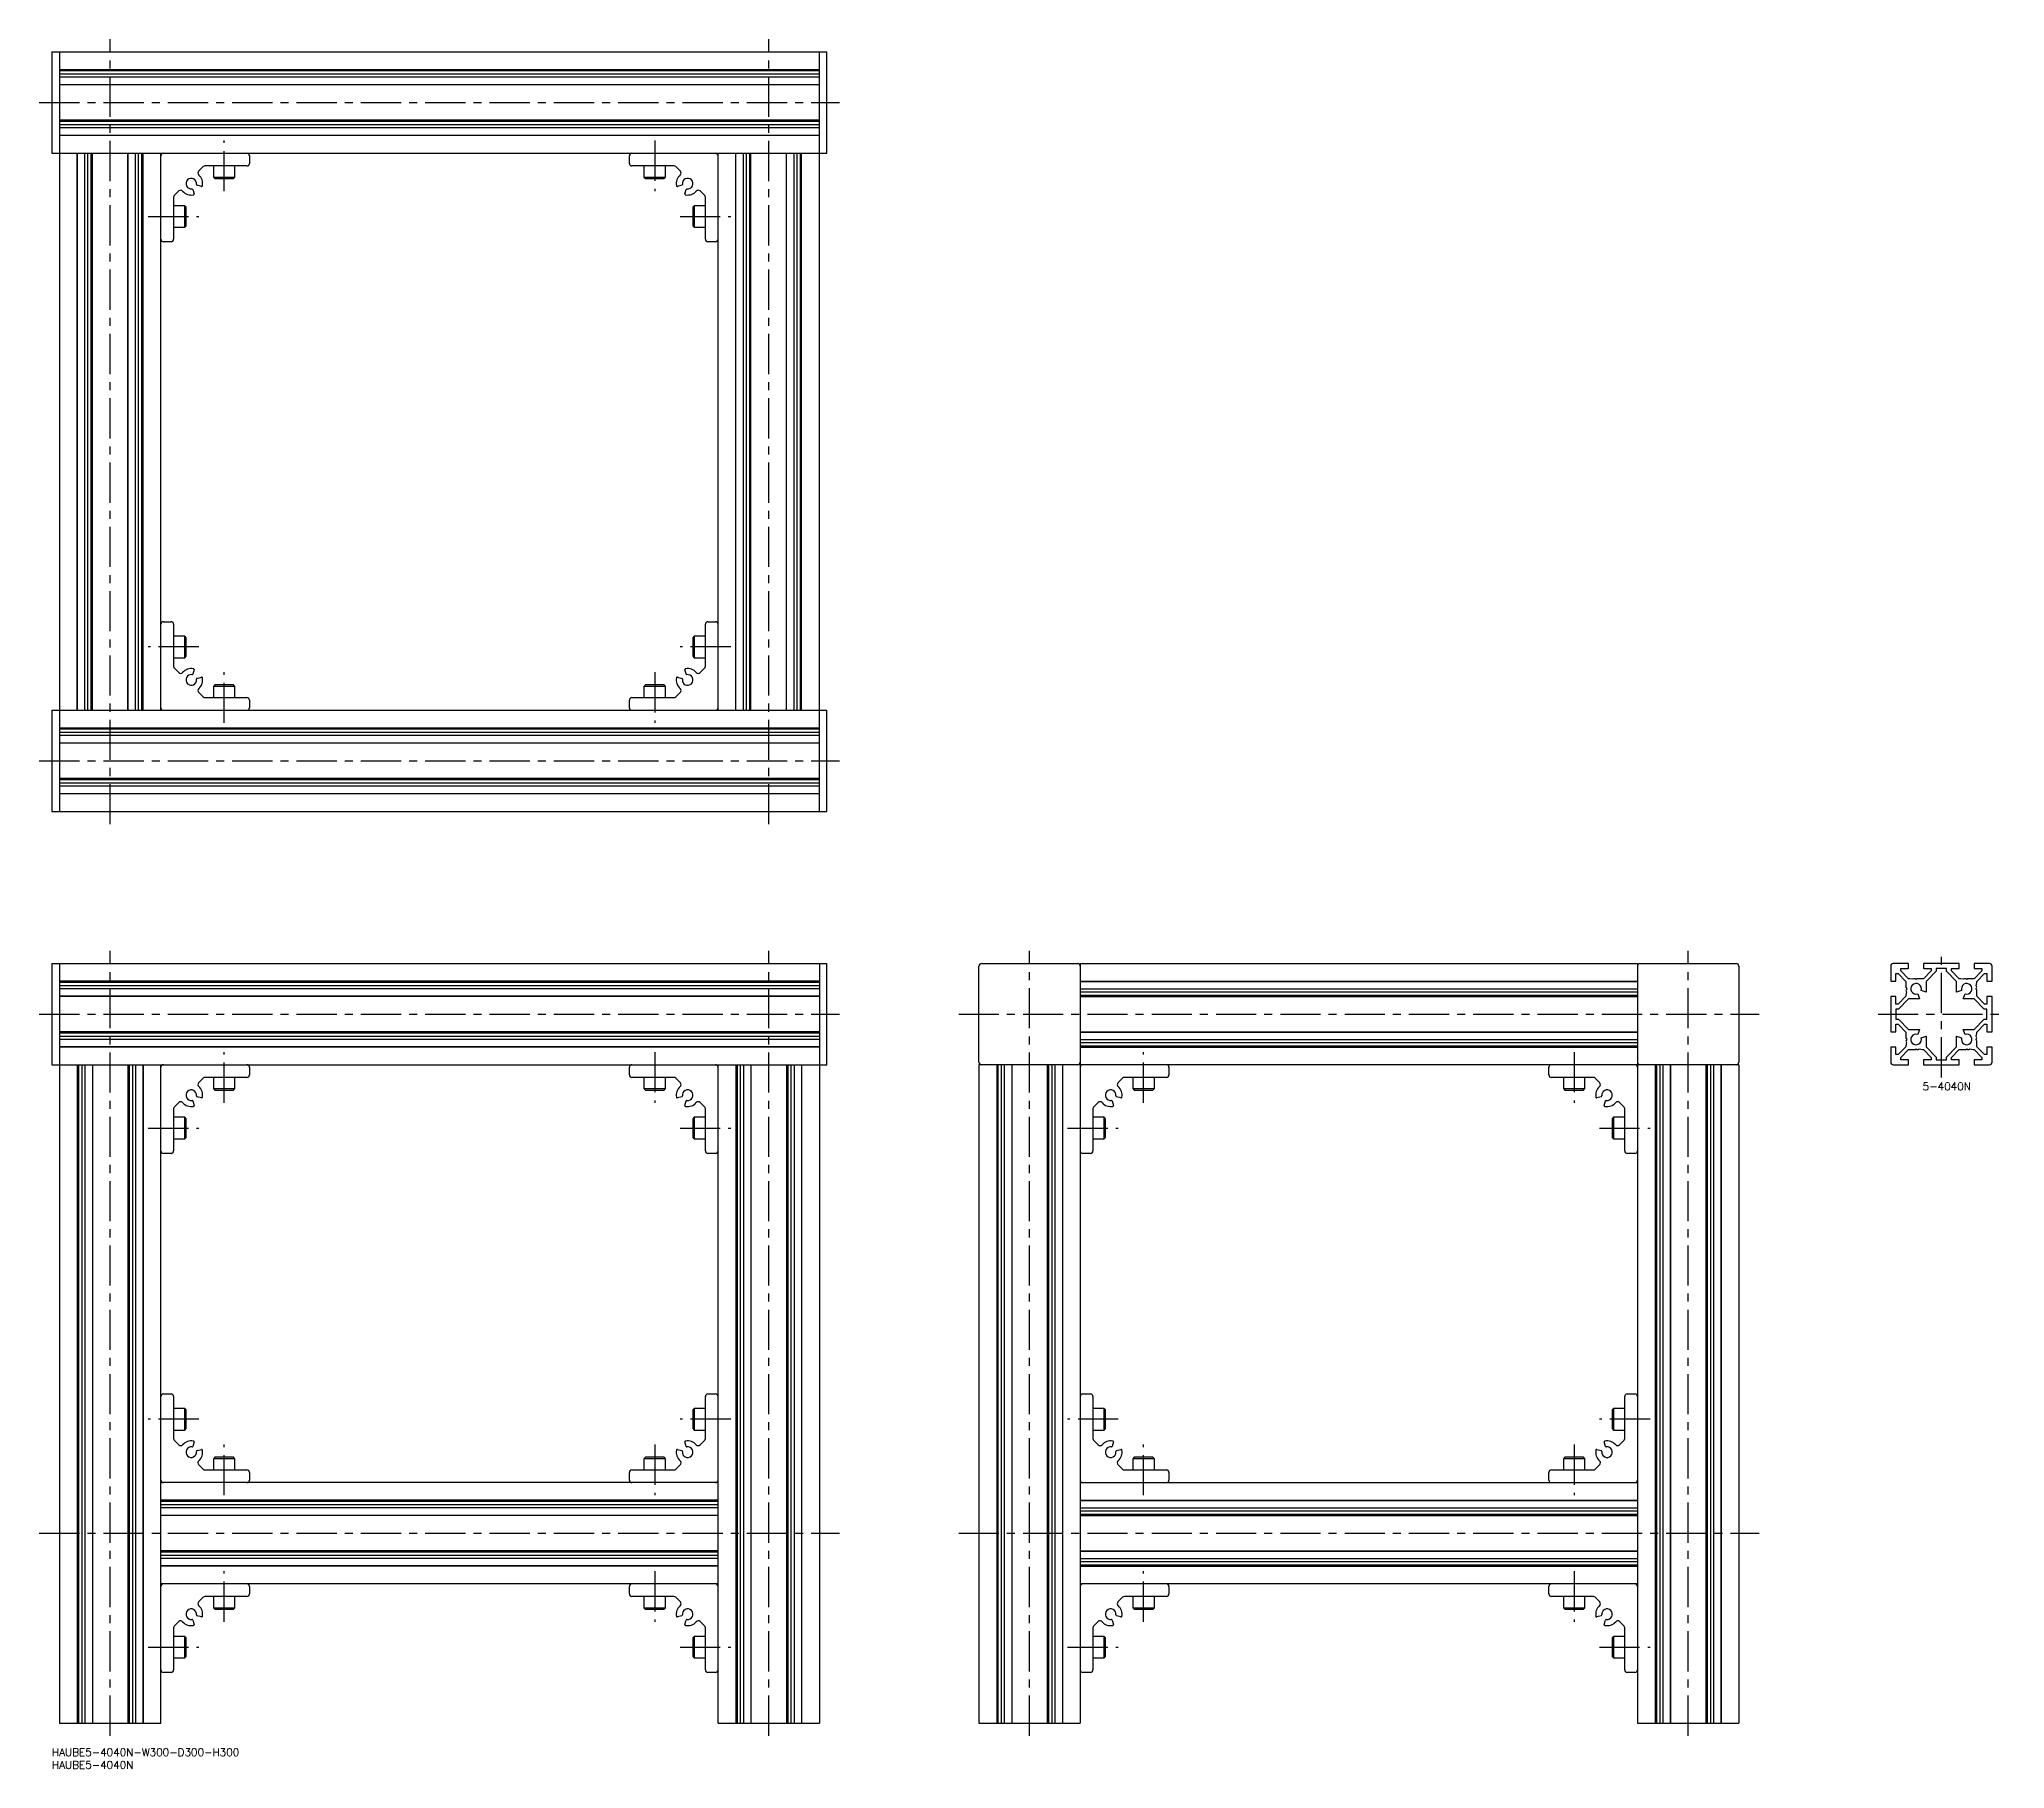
# Model space of a CAD drawing. Extents: x -5 to 771, y -8 to 675.
import ezdxf

# ---------------------------------------------------------------- set-up
doc = ezdxf.new("R2010")
doc.units = 0
doc.header["$LTSCALE"] = 0.5
doc.linetypes.add('CENTER', pattern=[50.8, 31.75, -6.35, 6.35, -6.35])
for name, color, linetype in [('MSM_CENTER', 1, 'CENTER'), ('MSM_CONTINUOUS', 7, 'CONTINUOUS'), ('MSM_PART_NUMBER', 7, 'CONTINUOUS')]:
    doc.layers.add(name, color=color, linetype=linetype)
doc.styles.get("Standard").update_dxf_attribs({"font": 'txt.shx', "height": 3, "bigfont": 'bigfont.shx'})

# ---------------------------------------------------------------- blocks, each defined once
blk = doc.blocks.new('*U8')
at = {"layer": 'MSM_PART_NUMBER'}
blk.add_text('HAUBE5-4040N-W300-D300-H300', height=3, dxfattribs=at).set_placement((0, -3))
blk = doc.blocks.new('*U9')
at = {"layer": 'MSM_PART_NUMBER'}
blk.add_text('HAUBE5-4040N', height=3, dxfattribs=at).set_placement((0, -8))
blk = doc.blocks.new('*U10')
at = {"layer": 'MSM_PART_NUMBER'}
blk.add_text('5-4040N', height=3, dxfattribs=at).set_placement((738.62, 259.97))

msp = doc.modelspace()

# ---------------------------------------------------------------- linework, layer by layer
at = {"layer": 'MSM_CENTER'}
for p, q in [((23, 365), (23, 675)), ((283, 365), (283, 675)), ((-5, 650), (311, 650)), ((68, 615), (68, 635)), ((238, 635), (238, 615)), ((38, 605), (58, 605)), ((248, 605), (268, 605)), ((58, 435), (38, 435)), ((268, 435), (248, 435)), ((68, 405), (68, 425)), ((238, 425), (238, 405)), ((-5, 390), (311, 390)), ((23, 5), (23, 315)), ((283, 5), (283, 315)), ((386, 5), (386, 315)), ((646, 5), (646, 315)), ((746, 265), (746, 315)), ((-5, 290), (311, 290)), ((358, 290), (674, 290)), ((721, 290), (771, 290)), ((68, 255), (68, 275)), ((238, 275), (238, 255)), ((431, 255), (431, 275)), ((601, 275), (601, 255)), ((38, 245), (58, 245)), ((248, 245), (268, 245)), ((401, 245), (421, 245)), ((611, 245), (631, 245)), ((58, 130), (38, 130)), ((268, 130), (248, 130)), ((421, 130), (401, 130)), ((631, 130), (611, 130)), ((68, 100), (68, 120)), ((238, 120), (238, 100)), ((431, 100), (431, 120)), ((601, 120), (601, 100)), ((-5, 85), (311, 85)), ((358, 85), (674, 85)), ((68, 50), (68, 70)), ((238, 70), (238, 50)), ((431, 50), (431, 70)), ((601, 70), (601, 50)), ((38, 40), (58, 40)), ((248, 40), (268, 40)), ((401, 40), (421, 40)), ((611, 40), (631, 40))]:
    msp.add_line(p, q, dxfattribs=at)
at = {"layer": 'MSM_CONTINUOUS'}
for p, q in [((0, 670), (306, 670)), ((0, 670), (0, 630)), ((3, 670), (3, 370)), ((303, 370), (303, 670)), ((306, 630), (306, 670)), ((303, 663), (3, 663)), ((303, 662.94), (3, 662.94)), ((303, 662.5), (3, 662.5)), ((303, 661.22), (3, 661.22)), ((303, 660), (3, 660)), ((303, 657.06), (3, 657.06)), ((303, 657), (3, 657)), ((303, 643), (3, 643)), ((303, 642.94), (3, 642.94)), ((303, 642.5), (3, 642.5)), ((303, 641.22), (3, 641.22)), ((303, 640), (3, 640)), ((303, 637.06), (3, 637.06)), ((303, 637), (3, 637)), ((0, 630), (306, 630)), ((10, 410), (10, 630)), ((10.06, 410), (10.06, 630)), ((13, 410), (13, 630)), ((14.22, 410), (14.22, 630)), ((15.5, 410), (15.5, 630)), ((15.94, 410), (15.94, 630)), ((16, 410), (16, 630)), ((30, 410), (30, 630)), ((30.06, 410), (30.06, 630)), ((33, 410), (33, 630)), ((34.22, 410), (34.22, 630)), ((35.5, 410), (35.5, 630)), ((35.94, 410), (35.94, 630)), ((36, 410), (36, 630)), ((43, 410), (43, 630)), ((78, 629), (78, 626)), ((228, 626), (228, 629)), ((263, 410), (263, 630)), ((270, 410), (270, 630)), ((270.06, 410), (270.06, 630)), ((273, 410), (273, 630)), ((274.22, 410), (274.22, 630)), ((275.5, 410), (275.5, 630)), ((275.94, 410), (275.94, 630)), ((276, 410), (276, 630)), ((290, 410), (290, 630)), ((290.06, 410), (290.06, 630)), ((293, 410), (293, 630)), ((294.22, 410), (294.22, 630)), ((295.5, 410), (295.5, 630)), ((295.94, 410), (295.94, 630)), ((296, 410), (296, 630)), ((59.71, 624.71), (57.88, 622.88)), ((77, 625), (60.41, 625)), ((63.75, 625), (63.75, 620.57)), ((72.25, 620.57), (72.25, 625)), ((245.59, 625), (229, 625)), ((233.75, 625), (233.75, 620.57)), ((242.25, 620.57), (242.25, 625)), ((248.12, 622.88), (246.29, 624.71)), ((50.12, 615.12), (48.29, 613.29)), ((55.62, 615.7), (56.08, 613.95)), ((59.05, 616.92), (57.3, 617.38)), ((63.75, 620.57), (64.32, 620)), ((63.75, 620.57), (72.25, 620.57)), ((64.32, 620), (71.68, 620)), ((71.68, 620), (72.25, 620.57)), ((233.75, 620.57), (234.32, 620)), ((233.75, 620.57), (242.25, 620.57)), ((234.32, 620), (241.68, 620)), ((241.68, 620), (242.25, 620.57)), ((248.7, 617.38), (246.95, 616.92)), ((249.92, 613.95), (250.38, 615.7)), ((257.71, 613.29), (255.88, 615.12)), ((48, 612.59), (48, 596)), ((52.43, 609.25), (48, 609.25)), ((53, 608.68), (52.43, 609.25)), ((52.43, 600.75), (52.43, 609.25)), ((53, 601.32), (53, 608.68)), ((253.57, 609.25), (253, 608.68)), ((253, 608.68), (253, 601.32)), ((258, 609.25), (253.57, 609.25)), ((253.57, 609.25), (253.57, 600.75)), ((258, 596), (258, 612.59)), ((48, 600.75), (52.43, 600.75)), ((52.43, 600.75), (53, 601.32)), ((253, 601.32), (253.57, 600.75)), ((253.57, 600.75), (258, 600.75)), ((47, 595), (44, 595)), ((262, 595), (259, 595)), ((44, 445), (47, 445)), ((48, 444), (48, 427.41)), ((258, 427.41), (258, 444)), ((259, 445), (262, 445)), ((52.43, 439.25), (48, 439.25)), ((53, 438.68), (52.43, 439.25)), ((52.43, 430.75), (52.43, 439.25)), ((53, 431.32), (53, 438.68)), ((253.57, 439.25), (253, 438.68)), ((253, 438.68), (253, 431.32)), ((258, 439.25), (253.57, 439.25)), ((253.57, 439.25), (253.57, 430.75)), ((48, 430.75), (52.43, 430.75)), ((52.43, 430.75), (53, 431.32)), ((253, 431.32), (253.57, 430.75)), ((253.57, 430.75), (258, 430.75)), ((48.29, 426.71), (50.12, 424.88)), ((56.08, 426.05), (55.62, 424.3)), ((57.3, 422.62), (59.05, 423.08)), ((64.32, 420), (63.75, 419.43)), ((63.75, 419.43), (63.75, 415)), ((72.25, 419.43), (63.75, 419.43)), ((71.68, 420), (64.32, 420)), ((72.25, 419.43), (71.68, 420)), ((72.25, 415), (72.25, 419.43)), ((234.32, 420), (233.75, 419.43)), ((233.75, 419.43), (233.75, 415)), ((242.25, 419.43), (233.75, 419.43)), ((241.68, 420), (234.32, 420)), ((242.25, 419.43), (241.68, 420)), ((242.25, 415), (242.25, 419.43)), ((246.95, 423.08), (248.7, 422.62)), ((250.38, 424.3), (249.92, 426.05)), ((255.88, 424.88), (257.71, 426.71)), ((57.88, 417.12), (59.71, 415.29)), ((60.41, 415), (77, 415)), ((78, 414), (78, 411)), ((228, 411), (228, 414)), ((229, 415), (245.59, 415)), ((246.29, 415.29), (248.12, 417.12)), ((0, 410), (306, 410)), ((0, 410), (0, 370)), ((306, 370), (306, 410)), ((303, 403), (3, 403)), ((303, 402.94), (3, 402.94)), ((303, 402.5), (3, 402.5)), ((303, 401.22), (3, 401.22)), ((303, 400), (3, 400)), ((303, 397.06), (3, 397.06)), ((303, 397), (3, 397)), ((303, 383), (3, 383)), ((303, 382.94), (3, 382.94)), ((303, 382.5), (3, 382.5)), ((303, 381.22), (3, 381.22)), ((303, 380), (3, 380)), ((303, 377.06), (3, 377.06)), ((303, 377), (3, 377)), ((0, 370), (306, 370)), ((0, 310), (306, 310)), ((0, 310), (0, 270)), ((3, 310), (3, 10)), ((303, 303), (3, 303)), ((303, 302.94), (3, 302.94)), ((303, 310), (303, 10)), ((306, 270), (306, 310)), ((366, 271), (366, 309)), ((367, 310), (405, 310)), ((406, 310), (406, 10)), ((406, 310), (626, 310)), ((406, 303), (626, 303)), ((406, 302.94), (626, 302.94)), ((626, 310), (626, 10)), ((627, 310), (665, 310)), ((666, 309), (666, 271)), ((726, 309), (726, 303)), ((726, 303), (728, 303)), ((733, 310), (727, 310)), ((728, 303), (728, 306)), ((728, 306), (728.94, 306)), ((728.94, 306), (732, 302.94)), ((730, 308), (733, 308)), ((730, 307.06), (730, 308)), ((733.06, 304), (730, 307.06)), ((732, 302.94), (732, 300.65)), ((733, 308), (733, 310)), ((733.5, 304), (733.06, 304)), ((734.78, 303.75), (733.5, 304)), ((735.1, 303.93), (734.78, 303.75)), ((736, 303.7), (735.6, 303.93)), ((736.4, 303.93), (736, 303.7)), ((738.94, 304), (736.65, 304)), ((742, 307.06), (738.94, 304)), ((753, 310), (739, 310)), ((739, 310), (739, 308)), ((739, 308), (742, 308)), ((744, 306.94), (740, 302.94)), ((740, 302.94), (740, 298.67)), ((742, 308), (742, 307.06)), ((744, 308), (744, 306.94)), ((748, 308), (744, 308)), ((748, 306.94), (748, 308)), ((752, 302.94), (748, 306.94)), ((750, 308), (753, 308)), ((750, 307.06), (750, 308)), ((753.06, 304), (750, 307.06)), ((752, 298.67), (752, 302.94)), ((753, 308), (753, 310)), ((753.5, 304), (753.06, 304)), ((754.78, 303.75), (753.5, 304)), ((755.1, 303.93), (754.78, 303.75)), ((756, 303.7), (755.6, 303.93)), ((756.4, 303.93), (756, 303.7)), ((758.94, 304), (756.65, 304)), ((762, 307.06), (758.94, 304)), ((765, 310), (759, 310)), ((759, 310), (759, 308)), ((759, 308), (762, 308)), ((760, 302.94), (763.06, 306)), ((760, 302.5), (760, 302.94)), ((762, 308), (762, 307.06)), ((763.06, 306), (764, 306)), ((764, 306), (764, 303)), ((764, 303), (766, 303)), ((766, 303), (766, 309)), ((303, 302.5), (3, 302.5)), ((303, 301.22), (3, 301.22)), ((303, 300), (3, 300)), ((303, 297.06), (3, 297.06)), ((303, 297), (3, 297)), ((406, 300), (626, 300)), ((406, 298.78), (626, 298.78)), ((406, 297.5), (626, 297.5)), ((406, 297.06), (626, 297.06)), ((406, 297), (626, 297)), ((728, 297), (726, 297)), ((726, 297), (726, 283)), ((728, 294), (728, 297)), ((732, 297.06), (728.94, 294)), ((733.06, 296), (729.06, 292)), ((732.25, 298.78), (732, 297.5)), ((732, 297.5), (732, 297.06)), ((732.07, 300.4), (732.3, 300)), ((732.3, 300), (732.07, 299.6)), ((732.07, 299.1), (732.25, 298.78)), ((737.33, 296), (733.06, 296)), ((736.66, 298.01), (737.33, 296)), ((740, 298.67), (737.99, 299.34)), ((754.01, 299.34), (752, 298.67)), ((754.67, 296), (755.34, 298.01)), ((758.94, 296), (754.67, 296)), ((762.94, 292), (758.94, 296)), ((759.7, 300), (759.93, 300.4)), ((759.93, 299.6), (759.7, 300)), ((759.75, 301.22), (760, 302.5)), ((759.93, 300.9), (759.75, 301.22)), ((760, 297.06), (760, 299.35)), ((763.06, 294), (760, 297.06)), ((766, 297), (764, 297)), ((764, 297), (764, 294)), ((766, 283), (766, 297)), ((728.94, 294), (728, 294)), ((729.06, 292), (728, 292)), ((728, 292), (728, 288)), ((728, 288), (729.06, 288)), ((729.06, 288), (733.06, 284)), ((758.94, 284), (762.94, 288)), ((764, 292), (762.94, 292)), ((762.94, 288), (764, 288)), ((764, 294), (763.06, 294)), ((764, 288), (764, 292)), ((303, 283), (3, 283)), ((303, 282.94), (3, 282.94)), ((303, 282.5), (3, 282.5)), ((303, 281.22), (3, 281.22)), ((303, 280), (3, 280)), ((406, 283), (626, 283)), ((406, 282.94), (626, 282.94)), ((406, 280), (626, 280)), ((726, 283), (728, 283)), ((728, 283), (728, 286)), ((728, 286), (728.94, 286)), ((728.94, 286), (732, 282.94)), ((732, 282.94), (732, 280.65)), ((732.07, 280.4), (732.3, 280)), ((732.3, 280), (732.07, 279.6)), ((733.06, 284), (737.33, 284)), ((737.33, 284), (736.66, 281.99)), ((737.99, 280.66), (740, 281.33)), ((740, 281.33), (740, 277.06)), ((752, 281.33), (754.01, 280.66)), ((752, 277.06), (752, 281.33)), ((754.67, 284), (758.94, 284)), ((755.34, 281.99), (754.67, 284)), ((759.7, 280), (759.93, 280.4)), ((759.93, 279.6), (759.7, 280)), ((759.75, 281.22), (760, 282.5)), ((759.93, 280.9), (759.75, 281.22)), ((760, 282.94), (763.06, 286)), ((760, 282.5), (760, 282.94)), ((763.06, 286), (764, 286)), ((764, 286), (764, 283)), ((764, 283), (766, 283)), ((303, 277.06), (3, 277.06)), ((303, 277), (3, 277)), ((406, 278.78), (626, 278.78)), ((406, 277.5), (626, 277.5)), ((406, 277.06), (626, 277.06)), ((406, 277), (626, 277)), ((728, 277), (726, 277)), ((726, 277), (726, 271)), ((728, 274), (728, 277)), ((728.94, 274), (728, 274)), ((732, 277.06), (728.94, 274)), ((730, 272.94), (733.06, 276)), ((730, 272), (730, 272.94)), ((733, 272), (730, 272)), ((732.25, 278.78), (732, 277.5)), ((732, 277.5), (732, 277.06)), ((732.07, 279.1), (732.25, 278.78)), ((733, 270), (733, 272)), ((733.06, 276), (735.35, 276)), ((735.6, 276.07), (736, 276.3)), ((736, 276.3), (736.4, 276.07)), ((736.9, 276.07), (737.22, 276.25)), ((737.22, 276.25), (738.5, 276)), ((738.5, 276), (738.94, 276)), ((738.94, 276), (742, 272.94)), ((742, 272), (739, 272)), ((739, 272), (739, 270)), ((740, 277.06), (744, 273.06)), ((742, 272.94), (742, 272)), ((744, 273.06), (744, 272)), ((744, 272), (748, 272)), ((748, 273.06), (752, 277.06)), ((748, 272), (748, 273.06)), ((750, 272.94), (753.06, 276)), ((750, 272), (750, 272.94)), ((753, 272), (750, 272)), ((753, 270), (753, 272)), ((753.06, 276), (755.35, 276)), ((755.6, 276.07), (756, 276.3)), ((756, 276.3), (756.4, 276.07)), ((756.9, 276.07), (757.22, 276.25)), ((757.22, 276.25), (758.5, 276)), ((758.5, 276), (758.94, 276)), ((758.94, 276), (762, 272.94)), ((762, 272), (759, 272)), ((759, 272), (759, 270)), ((760, 277.06), (760, 279.35)), ((763.06, 274), (760, 277.06)), ((762, 272.94), (762, 272)), ((764, 274), (763.06, 274)), ((766, 277), (764, 277)), ((764, 277), (764, 274)), ((766, 271), (766, 277)), ((0, 270), (306, 270)), ((10, 270), (10, 10)), ((10.06, 270), (10.06, 10)), ((10.5, 270), (10.5, 10)), ((11.78, 270), (11.78, 10)), ((13, 270), (13, 10)), ((15.94, 270), (15.94, 10)), ((16, 270), (16, 10)), ((30, 270), (30, 10)), ((30.06, 270), (30.06, 10)), ((30.5, 270), (30.5, 10)), ((31.78, 270), (31.78, 10)), ((33, 270), (33, 10)), ((35.94, 270), (35.94, 10)), ((36, 270), (36, 10)), ((43, 10), (43, 270)), ((59.71, 264.71), (57.88, 262.88)), ((77, 265), (60.41, 265)), ((63.75, 265), (63.75, 260.57)), ((72.25, 260.57), (72.25, 265)), ((78, 269), (78, 266)), ((228, 266), (228, 269)), ((245.59, 265), (229, 265)), ((233.75, 265), (233.75, 260.57)), ((242.25, 260.57), (242.25, 265)), ((248.12, 262.88), (246.29, 264.71)), ((263, 10), (263, 270)), ((270, 270), (270, 10)), ((270.06, 270), (270.06, 10)), ((270.5, 270), (270.5, 10)), ((271.78, 270), (271.78, 10)), ((273, 270), (273, 10)), ((275.94, 270), (275.94, 10)), ((276, 270), (276, 10)), ((290, 270), (290, 10)), ((290.06, 270), (290.06, 10)), ((290.5, 270), (290.5, 10)), ((291.78, 270), (291.78, 10)), ((293, 270), (293, 10)), ((295.94, 270), (295.94, 10)), ((296, 270), (296, 10)), ((666, 270), (366, 270)), ((366, 270), (366, 10)), ((373, 270), (373, 10)), ((373.06, 270), (373.06, 10)), ((373.5, 270), (373.5, 10)), ((374.78, 270), (374.78, 10)), ((376, 270), (376, 10)), ((378.94, 270), (378.94, 10)), ((379, 270), (379, 10)), ((393, 270), (393, 10)), ((393.06, 270), (393.06, 10)), ((393.5, 270), (393.5, 10)), ((394.78, 270), (394.78, 10)), ((396, 270), (396, 10)), ((398.94, 270), (398.94, 10)), ((399, 270), (399, 10)), ((422.71, 264.71), (420.88, 262.88)), ((440, 265), (423.41, 265)), ((426.75, 265), (426.75, 260.57)), ((435.25, 260.57), (435.25, 265)), ((441, 269), (441, 266)), ((591, 266), (591, 269)), ((608.59, 265), (592, 265)), ((596.75, 265), (596.75, 260.57)), ((605.25, 260.57), (605.25, 265)), ((611.12, 262.88), (609.29, 264.71)), ((633, 270), (633, 10)), ((633.06, 270), (633.06, 10)), ((633.5, 270), (633.5, 10)), ((634.78, 270), (634.78, 10)), ((636, 270), (636, 10)), ((638.94, 270), (638.94, 10)), ((639, 270), (639, 10)), ((653, 270), (653, 10)), ((653.06, 270), (653.06, 10)), ((653.5, 270), (653.5, 10)), ((654.78, 270), (654.78, 10)), ((656, 270), (656, 10)), ((658.94, 270), (658.94, 10)), ((659, 270), (659, 10)), ((666, 270), (666, 10)), ((727, 270), (733, 270)), ((739, 270), (753, 270)), ((759, 270), (765, 270)), ((59.05, 256.92), (57.3, 257.38)), ((63.75, 260.57), (64.32, 260)), ((63.75, 260.57), (72.25, 260.57)), ((64.32, 260), (71.68, 260)), ((71.68, 260), (72.25, 260.57)), ((233.75, 260.57), (234.32, 260)), ((233.75, 260.57), (242.25, 260.57)), ((234.32, 260), (241.68, 260)), ((241.68, 260), (242.25, 260.57)), ((248.7, 257.38), (246.95, 256.92)), ((422.05, 256.92), (420.3, 257.38)), ((426.75, 260.57), (427.32, 260)), ((426.75, 260.57), (435.25, 260.57)), ((427.32, 260), (434.68, 260)), ((434.68, 260), (435.25, 260.57)), ((596.75, 260.57), (597.32, 260)), ((596.75, 260.57), (605.25, 260.57)), ((597.32, 260), (604.68, 260)), ((604.68, 260), (605.25, 260.57)), ((611.7, 257.38), (609.95, 256.92)), ((48, 252.59), (48, 236)), ((52.43, 249.25), (48, 249.25)), ((50.12, 255.12), (48.29, 253.29)), ((53, 248.68), (52.43, 249.25)), ((52.43, 240.75), (52.43, 249.25)), ((53, 241.32), (53, 248.68)), ((55.62, 255.7), (56.08, 253.95)), ((249.92, 253.95), (250.38, 255.7)), ((253.57, 249.25), (253, 248.68)), ((253, 248.68), (253, 241.32)), ((258, 249.25), (253.57, 249.25)), ((253.57, 249.25), (253.57, 240.75)), ((257.71, 253.29), (255.88, 255.12)), ((258, 236), (258, 252.59)), ((411, 252.59), (411, 236)), ((415.43, 249.25), (411, 249.25)), ((413.12, 255.12), (411.29, 253.29)), ((416, 248.68), (415.43, 249.25)), ((415.43, 240.75), (415.43, 249.25)), ((416, 241.32), (416, 248.68)), ((418.62, 255.7), (419.08, 253.95)), ((612.92, 253.95), (613.38, 255.7)), ((616.57, 249.25), (616, 248.68)), ((616, 248.68), (616, 241.32)), ((621, 249.25), (616.57, 249.25)), ((616.57, 249.25), (616.57, 240.75)), ((620.71, 253.29), (618.88, 255.12)), ((621, 236), (621, 252.59)), ((48, 240.75), (52.43, 240.75)), ((52.43, 240.75), (53, 241.32)), ((253, 241.32), (253.57, 240.75)), ((253.57, 240.75), (258, 240.75)), ((411, 240.75), (415.43, 240.75)), ((415.43, 240.75), (416, 241.32)), ((616, 241.32), (616.57, 240.75)), ((616.57, 240.75), (621, 240.75)), ((47, 235), (44, 235)), ((262, 235), (259, 235)), ((410, 235), (407, 235)), ((625, 235), (622, 235)), ((44, 140), (47, 140)), ((259, 140), (262, 140)), ((407, 140), (410, 140)), ((622, 140), (625, 140)), ((48, 139), (48, 122.41)), ((52.43, 134.25), (48, 134.25)), ((53, 133.68), (52.43, 134.25)), ((52.43, 125.75), (52.43, 134.25)), ((53, 126.32), (53, 133.68)), ((253.57, 134.25), (253, 133.68)), ((253, 133.68), (253, 126.32)), ((258, 134.25), (253.57, 134.25)), ((253.57, 134.25), (253.57, 125.75)), ((258, 122.41), (258, 139)), ((411, 139), (411, 122.41)), ((415.43, 134.25), (411, 134.25)), ((416, 133.68), (415.43, 134.25)), ((415.43, 125.75), (415.43, 134.25)), ((416, 126.32), (416, 133.68)), ((616.57, 134.25), (616, 133.68)), ((616, 133.68), (616, 126.32)), ((621, 134.25), (616.57, 134.25)), ((616.57, 134.25), (616.57, 125.75)), ((621, 122.41), (621, 139)), ((48, 125.75), (52.43, 125.75)), ((52.43, 125.75), (53, 126.32)), ((253, 126.32), (253.57, 125.75)), ((253.57, 125.75), (258, 125.75)), ((411, 125.75), (415.43, 125.75)), ((415.43, 125.75), (416, 126.32)), ((616, 126.32), (616.57, 125.75)), ((616.57, 125.75), (621, 125.75)), ((48.29, 121.71), (50.12, 119.88)), ((56.08, 121.05), (55.62, 119.3)), ((57.3, 117.62), (59.05, 118.08)), ((246.95, 118.08), (248.7, 117.62)), ((250.38, 119.3), (249.92, 121.05)), ((255.88, 119.88), (257.71, 121.71)), ((411.29, 121.71), (413.12, 119.88)), ((419.08, 121.05), (418.62, 119.3)), ((420.3, 117.62), (422.05, 118.08)), ((609.95, 118.08), (611.7, 117.62)), ((613.38, 119.3), (612.92, 121.05)), ((618.88, 119.88), (620.71, 121.71)), ((57.88, 112.12), (59.71, 110.29)), ((60.41, 110), (77, 110)), ((64.32, 115), (63.75, 114.43)), ((63.75, 114.43), (63.75, 110)), ((72.25, 114.43), (63.75, 114.43)), ((71.68, 115), (64.32, 115)), ((72.25, 114.43), (71.68, 115)), ((72.25, 110), (72.25, 114.43)), ((78, 109), (78, 106)), ((228, 106), (228, 109)), ((229, 110), (245.59, 110)), ((234.32, 115), (233.75, 114.43)), ((233.75, 114.43), (233.75, 110)), ((242.25, 114.43), (233.75, 114.43)), ((241.68, 115), (234.32, 115)), ((242.25, 114.43), (241.68, 115)), ((242.25, 110), (242.25, 114.43)), ((246.29, 110.29), (248.12, 112.12)), ((420.88, 112.12), (422.71, 110.29)), ((423.41, 110), (440, 110)), ((427.32, 115), (426.75, 114.43)), ((426.75, 114.43), (426.75, 110)), ((435.25, 114.43), (426.75, 114.43)), ((434.68, 115), (427.32, 115)), ((435.25, 114.43), (434.68, 115)), ((435.25, 110), (435.25, 114.43)), ((441, 109), (441, 106)), ((591, 106), (591, 109)), ((592, 110), (608.59, 110)), ((597.32, 115), (596.75, 114.43)), ((596.75, 114.43), (596.75, 110)), ((605.25, 114.43), (596.75, 114.43)), ((604.68, 115), (597.32, 115)), ((605.25, 114.43), (604.68, 115)), ((605.25, 110), (605.25, 114.43)), ((609.29, 110.29), (611.12, 112.12)), ((263, 105), (43, 105)), ((406, 105), (626, 105)), ((263, 98), (43, 98)), ((263, 97.94), (43, 97.94)), ((263, 97.5), (43, 97.5)), ((263, 96.22), (43, 96.22)), ((263, 95), (43, 95)), ((406, 98), (626, 98)), ((406, 97.94), (626, 97.94)), ((406, 95), (626, 95)), ((406, 93.78), (626, 93.78)), ((263, 92.06), (43, 92.06)), ((263, 92), (43, 92)), ((406, 92.5), (626, 92.5)), ((406, 92.06), (626, 92.06)), ((406, 92), (626, 92)), ((263, 78), (43, 78)), ((263, 77.94), (43, 77.94)), ((406, 78), (626, 78)), ((406, 77.94), (626, 77.94)), ((263, 77.5), (43, 77.5)), ((263, 76.22), (43, 76.22)), ((263, 75), (43, 75)), ((263, 72.06), (43, 72.06)), ((263, 72), (43, 72)), ((406, 75), (626, 75)), ((406, 73.78), (626, 73.78)), ((406, 72.5), (626, 72.5)), ((406, 72.06), (626, 72.06)), ((406, 72), (626, 72)), ((263, 65), (43, 65)), ((78, 64), (78, 61)), ((228, 61), (228, 64)), ((626, 65), (406, 65)), ((441, 64), (441, 61)), ((591, 61), (591, 64)), ((59.71, 59.71), (57.88, 57.88)), ((77, 60), (60.41, 60)), ((63.75, 60), (63.75, 55.57)), ((63.75, 55.57), (64.32, 55)), ((63.75, 55.57), (72.25, 55.57)), ((64.32, 55), (71.68, 55)), ((71.68, 55), (72.25, 55.57)), ((72.25, 55.57), (72.25, 60)), ((245.59, 60), (229, 60)), ((233.75, 60), (233.75, 55.57)), ((233.75, 55.57), (234.32, 55)), ((233.75, 55.57), (242.25, 55.57)), ((234.32, 55), (241.68, 55)), ((241.68, 55), (242.25, 55.57)), ((242.25, 55.57), (242.25, 60)), ((248.12, 57.88), (246.29, 59.71)), ((422.71, 59.71), (420.88, 57.88)), ((440, 60), (423.41, 60)), ((426.75, 60), (426.75, 55.57)), ((426.75, 55.57), (427.32, 55)), ((426.75, 55.57), (435.25, 55.57)), ((427.32, 55), (434.68, 55)), ((434.68, 55), (435.25, 55.57)), ((435.25, 55.57), (435.25, 60)), ((608.59, 60), (592, 60)), ((596.75, 60), (596.75, 55.57)), ((596.75, 55.57), (597.32, 55)), ((596.75, 55.57), (605.25, 55.57)), ((597.32, 55), (604.68, 55)), ((604.68, 55), (605.25, 55.57)), ((605.25, 55.57), (605.25, 60)), ((611.12, 57.88), (609.29, 59.71)), ((48, 47.59), (48, 31)), ((50.12, 50.12), (48.29, 48.29)), ((55.62, 50.7), (56.08, 48.95)), ((59.05, 51.92), (57.3, 52.38)), ((248.7, 52.38), (246.95, 51.92)), ((249.92, 48.95), (250.38, 50.7)), ((257.71, 48.29), (255.88, 50.12)), ((258, 31), (258, 47.59)), ((411, 47.59), (411, 31)), ((413.12, 50.12), (411.29, 48.29)), ((418.62, 50.7), (419.08, 48.95)), ((422.05, 51.92), (420.3, 52.38)), ((611.7, 52.38), (609.95, 51.92)), ((612.92, 48.95), (613.38, 50.7)), ((620.71, 48.29), (618.88, 50.12)), ((621, 31), (621, 47.59)), ((52.43, 44.25), (48, 44.25)), ((53, 43.68), (52.43, 44.25)), ((52.43, 35.75), (52.43, 44.25)), ((53, 36.32), (53, 43.68)), ((253.57, 44.25), (253, 43.68)), ((253, 43.68), (253, 36.32)), ((258, 44.25), (253.57, 44.25)), ((253.57, 44.25), (253.57, 35.75)), ((415.43, 44.25), (411, 44.25)), ((416, 43.68), (415.43, 44.25)), ((415.43, 35.75), (415.43, 44.25)), ((416, 36.32), (416, 43.68)), ((616.57, 44.25), (616, 43.68)), ((616, 43.68), (616, 36.32)), ((621, 44.25), (616.57, 44.25)), ((616.57, 44.25), (616.57, 35.75)), ((48, 35.75), (52.43, 35.75)), ((52.43, 35.75), (53, 36.32)), ((253, 36.32), (253.57, 35.75)), ((253.57, 35.75), (258, 35.75)), ((411, 35.75), (415.43, 35.75)), ((415.43, 35.75), (416, 36.32)), ((616, 36.32), (616.57, 35.75)), ((616.57, 35.75), (621, 35.75)), ((47, 30), (44, 30)), ((262, 30), (259, 30)), ((410, 30), (407, 30)), ((625, 30), (622, 30)), ((3, 10), (43, 10)), ((263, 10), (303, 10)), ((366, 10), (406, 10)), ((626, 10), (666, 10))]:
    msp.add_line(p, q, dxfattribs=at)
for centre, radius, start, end in [((44, 629), 1, 90, 180), ((77, 629), 1, 0, 90), ((229, 629), 1, 90, 180), ((262, 629), 1, 0, 90), ((58.59, 622.17), 1, 135, 229.31913), ((55, 618), 4.5, 349.09604, 49.31912), ((60.41, 624), 1, 90, 135), ((77, 626), 1, 270, 0), ((229, 626), 1, 180, 270), ((245.59, 624), 1, 45, 90), ((251, 618), 4.5, 130.68088, 190.90396), ((247.41, 622.17), 1, 310.68088, 45), ((49, 612.59), 1, 135, 180), ((50.83, 614.41), 1, 40.68088, 135), ((55, 618), 4.5, 220.68088, 280.90396), ((55, 618), 2.1, 352.18075, 277.81924), ((55.33, 615.62), 0.3, 15, 97.81924), ((55.79, 613.88), 0.3, 280.90396, 15), ((57.38, 617.67), 0.3, 172.18076, 255), ((59.12, 617.21), 0.3, 255, 349.09606), ((246.88, 617.21), 0.3, 190.90396, 285), ((248.62, 617.67), 0.3, 285, 7.81924), ((251, 618), 2.1, 262.18075, 187.81924), ((250.21, 613.88), 0.3, 165, 259.09606), ((251, 618), 4.5, 259.09604, 319.31912), ((250.67, 615.62), 0.3, 82.18076, 165), ((255.17, 614.41), 1, 45, 139.31913), ((257, 612.59), 1, 0, 45), ((44, 596), 1, 180, 270), ((47, 596), 1, 270, 0), ((259, 596), 1, 180, 270), ((262, 596), 1, 270, 0), ((44, 444), 1, 90, 180), ((47, 444), 1, 0, 90), ((259, 444), 1, 90, 180), ((262, 444), 1, 0, 90), ((49, 427.41), 1, 180, 225), ((257, 427.41), 1, 315, 0), ((50.83, 425.59), 1, 225, 319.31913), ((55, 422), 4.5, 79.09604, 139.31912), ((55, 422), 2.1, 82.18075, 7.81924), ((55.33, 424.38), 0.3, 262.18076, 345), ((55.79, 426.12), 0.3, 345, 79.09606), ((57.38, 422.33), 0.3, 105, 187.81924), ((55, 422), 4.5, 310.68088, 10.90396), ((59.12, 422.79), 0.3, 10.90396, 105), ((251, 422), 4.5, 169.09604, 229.31912), ((246.88, 422.79), 0.3, 75, 169.09606), ((248.62, 422.33), 0.3, 352.18076, 75), ((251, 422), 2.1, 172.18075, 97.81924), ((250.21, 426.12), 0.3, 100.90396, 195), ((251, 422), 4.5, 40.68088, 100.90396), ((250.67, 424.38), 0.3, 195, 277.81924), ((255.17, 425.59), 1, 220.68088, 315), ((58.59, 417.83), 1, 130.68088, 225), ((60.41, 416), 1, 225, 270), ((77, 414), 1, 0, 90), ((229, 414), 1, 90, 180), ((245.59, 416), 1, 270, 315), ((247.41, 417.83), 1, 315, 49.31913), ((44, 411), 1, 180, 270), ((77, 411), 1, 270, 0), ((229, 411), 1, 180, 270), ((262, 411), 1, 270, 0), ((367, 309), 1, 90, 180), ((405, 309), 1, 0, 90), ((627, 309), 1, 90, 180), ((665, 309), 1, 0, 90), ((727, 309), 1, 90, 180), ((735.35, 303.5), 0.5, 60, 120), ((736.65, 303.5), 0.5, 90, 120), ((755.35, 303.5), 0.5, 60, 120), ((756.65, 303.5), 0.5, 90, 120), ((765, 309), 1, 0, 90), ((732.5, 300.65), 0.5, 180, 210), ((732.5, 299.35), 0.5, 150, 210), ((736, 300), 2.1, 341.565, 288.435), ((756, 300), 2.1, 251.565, 198.435), ((759.5, 300.65), 0.5, 330, 30), ((759.5, 299.35), 0.5, 0, 30), ((732.5, 280.65), 0.5, 180, 210), ((732.5, 279.35), 0.5, 150, 210), ((736, 280), 2.1, 71.565, 18.435), ((756, 280), 2.1, 161.565, 108.435), ((759.5, 280.65), 0.5, 330, 30), ((759.5, 279.35), 0.5, 0, 30), ((735.35, 276.5), 0.5, 270, 300), ((736.65, 276.5), 0.5, 240, 300), ((755.35, 276.5), 0.5, 270, 300), ((756.65, 276.5), 0.5, 240, 300), ((44, 269), 1, 90, 180), ((60.41, 264), 1, 90, 135), ((77, 269), 1, 0, 90), ((77, 266), 1, 270, 0), ((229, 269), 1, 90, 180), ((229, 266), 1, 180, 270), ((245.59, 264), 1, 45, 90), ((262, 269), 1, 0, 90), ((367, 271), 1, 180, 270), ((405, 271), 1, 270, 0), ((407, 269), 1, 90, 180), ((423.41, 264), 1, 90, 135), ((440, 269), 1, 0, 90), ((440, 266), 1, 270, 0), ((592, 269), 1, 90, 180), ((592, 266), 1, 180, 270), ((608.59, 264), 1, 45, 90), ((625, 269), 1, 0, 90), ((627, 271), 1, 180, 270), ((665, 271), 1, 270, 0), ((727, 271), 1, 180, 270), ((765, 271), 1, 270, 0), ((55, 258), 2.1, 352.18075, 277.81924), ((57.38, 257.67), 0.3, 172.18076, 255), ((58.59, 262.17), 1, 135, 229.31913), ((55, 258), 4.5, 349.09604, 49.31912), ((59.12, 257.21), 0.3, 255, 349.09606), ((251, 258), 4.5, 130.68088, 190.90396), ((246.88, 257.21), 0.3, 190.90396, 285), ((247.41, 262.17), 1, 310.68088, 45), ((248.62, 257.67), 0.3, 285, 7.81924), ((251, 258), 2.1, 262.18075, 187.81924), ((418, 258), 2.1, 352.18075, 277.81924), ((420.38, 257.67), 0.3, 172.18076, 255), ((421.59, 262.17), 1, 135, 229.31913), ((418, 258), 4.5, 349.09604, 49.31912), ((422.12, 257.21), 0.3, 255, 349.09606), ((614, 258), 4.5, 130.68088, 190.90396), ((609.88, 257.21), 0.3, 190.90396, 285), ((610.41, 262.17), 1, 310.68088, 45), ((611.62, 257.67), 0.3, 285, 7.81924), ((614, 258), 2.1, 262.18075, 187.81924), ((49, 252.59), 1, 135, 180), ((50.83, 254.41), 1, 40.68088, 135), ((55, 258), 4.5, 220.68088, 280.90396), ((55.33, 255.62), 0.3, 15, 97.81924), ((55.79, 253.88), 0.3, 280.90396, 15), ((250.21, 253.88), 0.3, 165, 259.09606), ((251, 258), 4.5, 259.09604, 319.31912), ((250.67, 255.62), 0.3, 82.18076, 165), ((255.17, 254.41), 1, 45, 139.31913), ((257, 252.59), 1, 0, 45), ((412, 252.59), 1, 135, 180), ((413.83, 254.41), 1, 40.68088, 135), ((418, 258), 4.5, 220.68088, 280.90396), ((418.33, 255.62), 0.3, 15, 97.81924), ((418.79, 253.88), 0.3, 280.90396, 15), ((613.21, 253.88), 0.3, 165, 259.09606), ((614, 258), 4.5, 259.09604, 319.31912), ((613.67, 255.62), 0.3, 82.18076, 165), ((618.17, 254.41), 1, 45, 139.31913), ((620, 252.59), 1, 0, 45), ((44, 236), 1, 180, 270), ((47, 236), 1, 270, 0), ((259, 236), 1, 180, 270), ((262, 236), 1, 270, 0), ((407, 236), 1, 180, 270), ((410, 236), 1, 270, 0), ((622, 236), 1, 180, 270), ((625, 236), 1, 270, 0), ((44, 139), 1, 90, 180), ((47, 139), 1, 0, 90), ((259, 139), 1, 90, 180), ((262, 139), 1, 0, 90), ((407, 139), 1, 90, 180), ((410, 139), 1, 0, 90), ((622, 139), 1, 90, 180), ((625, 139), 1, 0, 90), ((49, 122.41), 1, 180, 225), ((50.83, 120.59), 1, 225, 319.31913), ((55, 117), 4.5, 79.09604, 139.31912), ((55, 117), 2.1, 82.18075, 7.81924), ((55.33, 119.38), 0.3, 262.18076, 345), ((55.79, 121.12), 0.3, 345, 79.09606), ((57.38, 117.33), 0.3, 105, 187.81924), ((55, 117), 4.5, 310.68088, 10.90396), ((59.12, 117.79), 0.3, 10.90396, 105), ((251, 117), 4.5, 169.09604, 229.31912), ((246.88, 117.79), 0.3, 75, 169.09606), ((248.62, 117.33), 0.3, 352.18076, 75), ((251, 117), 2.1, 172.18075, 97.81924), ((250.21, 121.12), 0.3, 100.90396, 195), ((251, 117), 4.5, 40.68088, 100.90396), ((250.67, 119.38), 0.3, 195, 277.81924), ((255.17, 120.59), 1, 220.68088, 315), ((257, 122.41), 1, 315, 0), ((412, 122.41), 1, 180, 225), ((413.83, 120.59), 1, 225, 319.31913), ((418, 117), 4.5, 79.09604, 139.31912), ((418, 117), 2.1, 82.18075, 7.81924), ((418.33, 119.38), 0.3, 262.18076, 345), ((418.79, 121.12), 0.3, 345, 79.09606), ((420.38, 117.33), 0.3, 105, 187.81924), ((418, 117), 4.5, 310.68088, 10.90396), ((422.12, 117.79), 0.3, 10.90396, 105), ((614, 117), 4.5, 169.09604, 229.31912), ((609.88, 117.79), 0.3, 75, 169.09606), ((611.62, 117.33), 0.3, 352.18076, 75), ((614, 117), 2.1, 172.18075, 97.81924), ((613.21, 121.12), 0.3, 100.90396, 195), ((614, 117), 4.5, 40.68088, 100.90396), ((613.67, 119.38), 0.3, 195, 277.81924), ((618.17, 120.59), 1, 220.68088, 315), ((620, 122.41), 1, 315, 0), ((58.59, 112.83), 1, 130.68088, 225), ((60.41, 111), 1, 225, 270), ((77, 109), 1, 0, 90), ((229, 109), 1, 90, 180), ((245.59, 111), 1, 270, 315), ((247.41, 112.83), 1, 315, 49.31913), ((421.59, 112.83), 1, 130.68088, 225), ((423.41, 111), 1, 225, 270), ((440, 109), 1, 0, 90), ((592, 109), 1, 90, 180), ((608.59, 111), 1, 270, 315), ((610.41, 112.83), 1, 315, 49.31913), ((44, 106), 1, 180, 270), ((77, 106), 1, 270, 0), ((229, 106), 1, 180, 270), ((262, 106), 1, 270, 0), ((407, 106), 1, 180, 270), ((440, 106), 1, 270, 0), ((592, 106), 1, 180, 270), ((625, 106), 1, 270, 0), ((44, 64), 1, 90, 180), ((77, 64), 1, 0, 90), ((229, 64), 1, 90, 180), ((262, 64), 1, 0, 90), ((407, 64), 1, 90, 180), ((440, 64), 1, 0, 90), ((592, 64), 1, 90, 180), ((625, 64), 1, 0, 90), ((55, 53), 2.1, 352.18075, 277.81924), ((58.59, 57.17), 1, 135, 229.31913), ((55, 53), 4.5, 349.09604, 49.31912), ((60.41, 59), 1, 90, 135), ((77, 61), 1, 270, 0), ((229, 61), 1, 180, 270), ((245.59, 59), 1, 45, 90), ((251, 53), 4.5, 130.68088, 190.90396), ((247.41, 57.17), 1, 310.68088, 45), ((251, 53), 2.1, 262.18075, 187.81924), ((418, 53), 2.1, 352.18075, 277.81924), ((421.59, 57.17), 1, 135, 229.31913), ((418, 53), 4.5, 349.09604, 49.31912), ((423.41, 59), 1, 90, 135), ((440, 61), 1, 270, 0), ((592, 61), 1, 180, 270), ((608.59, 59), 1, 45, 90), ((614, 53), 4.5, 130.68088, 190.90396), ((610.41, 57.17), 1, 310.68088, 45), ((614, 53), 2.1, 262.18075, 187.81924), ((49, 47.59), 1, 135, 180), ((50.83, 49.41), 1, 40.68088, 135), ((55, 53), 4.5, 220.68088, 280.90396), ((55.33, 50.62), 0.3, 15, 97.81924), ((55.79, 48.88), 0.3, 280.90396, 15), ((57.38, 52.67), 0.3, 172.18076, 255), ((59.12, 52.21), 0.3, 255, 349.09606), ((246.88, 52.21), 0.3, 190.90396, 285), ((248.62, 52.67), 0.3, 285, 7.81924), ((250.21, 48.88), 0.3, 165, 259.09606), ((251, 53), 4.5, 259.09604, 319.31912), ((250.67, 50.62), 0.3, 82.18076, 165), ((255.17, 49.41), 1, 45, 139.31913), ((257, 47.59), 1, 0, 45), ((412, 47.59), 1, 135, 180), ((413.83, 49.41), 1, 40.68088, 135), ((418, 53), 4.5, 220.68088, 280.90396), ((418.33, 50.62), 0.3, 15, 97.81924), ((418.79, 48.88), 0.3, 280.90396, 15), ((420.38, 52.67), 0.3, 172.18076, 255), ((422.12, 52.21), 0.3, 255, 349.09606), ((609.88, 52.21), 0.3, 190.90396, 285), ((611.62, 52.67), 0.3, 285, 7.81924), ((613.21, 48.88), 0.3, 165, 259.09606), ((614, 53), 4.5, 259.09604, 319.31912), ((613.67, 50.62), 0.3, 82.18076, 165), ((618.17, 49.41), 1, 45, 139.31913), ((620, 47.59), 1, 0, 45), ((44, 31), 1, 180, 270), ((47, 31), 1, 270, 0), ((259, 31), 1, 180, 270), ((262, 31), 1, 270, 0), ((407, 31), 1, 180, 270), ((410, 31), 1, 270, 0), ((622, 31), 1, 180, 270), ((625, 31), 1, 270, 0)]:
    msp.add_arc(centre, radius, start, end, dxfattribs=at)

# ---------------------------------------------------------------- block references
for name in ['*U10', '*U8', '*U9']:
    msp.add_blockref(name, (0, 0), dxfattribs=at)

doc.saveas('drawing.dxf')
